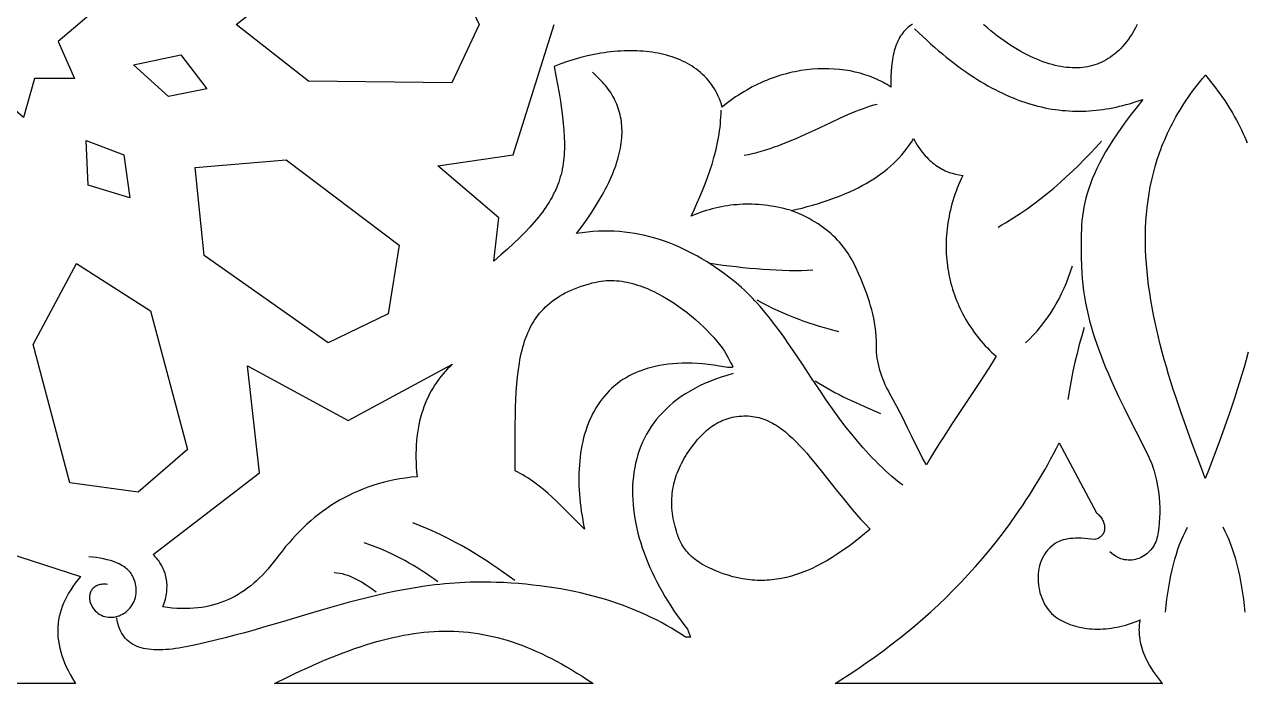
# Model space of a CAD drawing. Extents: x -332 to 348, y -263 to 352.
# Drawn here: x -41 to 10.4, y -203 to -175.3 of the extents above; entities that cross this region are included whole.
import ezdxf

# ---------------------------------------------------------------- set-up
doc = ezdxf.new("R2010")
doc.units = 0
doc.layers.add('LAYER_1', color=18, linetype='CONTINUOUS')
doc.layers.add('LAYER_2', color=174, linetype='CONTINUOUS')

msp = doc.modelspace()

# ---------------------------------------------------------------- linework, layer by layer
at = {"layer": 'LAYER_1'}
for points in [[(-41.107, -172.963), (-39.482, -172.545), (-39.779, -174.222), (-38.27, -174.964), (-39.559, -176.053), (-38.872, -177.607), (-40.549, -177.601), (-41.006, -179.24), (-42.286, -178.139), (-43.673, -179.097), (-43.957, -177.418), (-45.626, -177.245), (-44.781, -175.773), (-45.95, -174.552), (-44.372, -173.975), (-44.494, -172.276), (-42.921, -172.865), (-41.94, -171.484)], [(-21.868, -175.334), (-23.015, -177.785), (-29.04, -177.711), (-32.085, -175.334), (-29.04, -172.957), (-23.015, -172.884)], [(-33.306, -178.033), (-34.916, -178.363), (-36.395, -177.029), (-34.399, -176.607)], [(-3.581, -180.221), (-3.529, -180.31), (-3.476, -180.396), (-3.422, -180.479), (-3.367, -180.559), (-3.311, -180.635), (-3.254, -180.709), (-3.196, -180.779), (-3.137, -180.846), (-3.077, -180.911), (-3.016, -180.972), (-2.955, -181.031), (-2.892, -181.087), (-2.829, -181.14), (-2.765, -181.191), (-2.7, -181.238), (-2.635, -181.284), (-2.568, -181.326), (-2.501, -181.366), (-2.433, -181.404), (-2.365, -181.439), (-2.295, -181.472), (-2.225, -181.502), (-2.154, -181.53), (-2.083, -181.556), (-2.01, -181.58), (-1.864, -181.62), (-1.715, -181.653), (-1.564, -181.678), (-1.626, -181.809), (-1.685, -181.94), (-1.74, -182.071), (-1.793, -182.203), (-1.843, -182.335), (-1.89, -182.467), (-1.934, -182.599), (-1.975, -182.731), (-2.014, -182.863), (-2.049, -182.995), (-2.082, -183.127), (-2.112, -183.259), (-2.139, -183.391), (-2.163, -183.523), (-2.185, -183.655), (-2.204, -183.786), (-2.22, -183.918), (-2.233, -184.049), (-2.244, -184.179), (-2.252, -184.31), (-2.257, -184.44), (-2.26, -184.57), (-2.26, -184.699), (-2.257, -184.828), (-2.252, -184.956), (-2.244, -185.084), (-2.233, -185.212), (-2.22, -185.338), (-2.204, -185.465), (-2.186, -185.59), (-2.165, -185.715), (-2.142, -185.839), (-2.116, -185.963), (-2.088, -186.086), (-2.058, -186.208), (-2.024, -186.329), (-1.989, -186.449), (-1.951, -186.569), (-1.91, -186.687), (-1.867, -186.805), (-1.822, -186.921), (-1.775, -187.037), (-1.725, -187.152), (-1.672, -187.265), (-1.618, -187.378), (-1.561, -187.489), (-1.501, -187.599), (-1.44, -187.708), (-1.376, -187.816), (-1.31, -187.922), (-1.242, -188.027), (-1.171, -188.131), (-1.099, -188.234), (-1.024, -188.335), (-0.947, -188.434), (-0.868, -188.533), (-0.786, -188.629), (-0.703, -188.725), (-0.617, -188.818), (-0.529, -188.91), (-0.44, -189.001), (-0.348, -189.09), (-0.254, -189.177), (-0.158, -189.263), (-0.325, -189.533), (-0.498, -189.806), (-0.859, -190.362), (-1.616, -191.501), (-2, -192.079), (-2.377, -192.66), (-2.562, -192.95), (-2.742, -193.239), (-2.918, -193.528), (-3.089, -193.816), (-3.172, -193.674), (-3.25, -193.533), (-3.398, -193.249), (-3.544, -192.952), (-3.7, -192.628), (-3.877, -192.265), (-4.085, -191.849), (-4.335, -191.367), (-4.48, -191.098), (-4.639, -190.806), (-4.701, -190.692), (-4.759, -190.575), (-4.815, -190.456), (-4.867, -190.336), (-4.916, -190.214), (-4.961, -190.092), (-5.003, -189.968), (-5.041, -189.844), (-5.075, -189.72), (-5.104, -189.595), (-5.13, -189.47), (-5.151, -189.346), (-5.167, -189.222), (-5.179, -189.099), (-5.186, -188.977), (-5.188, -188.856), (-5.19, -188.637), (-5.2, -188.427), (-5.216, -188.225), (-5.238, -188.03), (-5.267, -187.841), (-5.301, -187.659), (-5.339, -187.482), (-5.383, -187.309), (-5.431, -187.14), (-5.482, -186.973), (-5.537, -186.81), (-5.595, -186.647), (-5.717, -186.324), (-5.846, -185.999), (-5.937, -185.782), (-6.034, -185.568), (-6.139, -185.359), (-6.195, -185.256), (-6.253, -185.154), (-6.314, -185.053), (-6.377, -184.953), (-6.443, -184.855), (-6.512, -184.758), (-6.585, -184.663), (-6.661, -184.568), (-6.74, -184.475), (-6.823, -184.384), (-6.909, -184.294), (-7, -184.206), (-7.094, -184.119), (-7.193, -184.033), (-7.296, -183.95), (-7.404, -183.868), (-7.516, -183.787), (-7.633, -183.709), (-7.755, -183.632), (-7.882, -183.557), (-8.015, -183.483), (-8.153, -183.412), (-8.296, -183.342), (-8.445, -183.275), (-8.601, -183.209), (-8.762, -183.146), (-8.535, -183.094), (-8.313, -183.039), (-8.094, -182.982), (-7.879, -182.922), (-7.668, -182.861), (-7.461, -182.796), (-7.258, -182.729), (-7.059, -182.66), (-6.864, -182.587), (-6.673, -182.513), (-6.486, -182.435), (-6.304, -182.355), (-6.126, -182.272), (-5.952, -182.186), (-5.783, -182.098), (-5.618, -182.006), (-5.458, -181.912), (-5.302, -181.815), (-5.151, -181.714), (-5.005, -181.611), (-4.863, -181.505), (-4.726, -181.396), (-4.594, -181.283), (-4.467, -181.168), (-4.345, -181.049), (-4.228, -180.928), (-4.116, -180.803), (-4.009, -180.674), (-3.907, -180.543), (-3.81, -180.408), (-3.719, -180.27), (-3.632, -180.128)], [(-36.795, -180.805), (-36.543, -182.614), (-38.291, -182.076), (-38.38, -180.21)], [(-25.234, -184.599), (-25.689, -187.478), (-28.221, -188.694), (-33.42, -185.033), (-33.807, -181.343), (-29.98, -181.017)], [(-35.671, -187.349), (-34.12, -193.174), (-36.196, -194.964), (-39.069, -194.578), (-40.603, -188.762), (-38.785, -185.367)], [(-16.208, -186.083), (-16.099, -186.09), (-15.989, -186.101), (-15.88, -186.115), (-15.77, -186.133), (-15.66, -186.155), (-15.549, -186.18), (-15.439, -186.208), (-15.329, -186.239), (-15.219, -186.273), (-15.109, -186.31), (-14.999, -186.35), (-14.89, -186.393), (-14.781, -186.438), (-14.673, -186.485), (-14.565, -186.535), (-14.35, -186.642), (-14.139, -186.757), (-13.931, -186.879), (-13.727, -187.008), (-13.527, -187.143), (-13.332, -187.283), (-13.143, -187.427), (-12.96, -187.574), (-12.783, -187.724), (-12.613, -187.875), (-12.451, -188.027), (-12.297, -188.179), (-12.152, -188.33), (-12.016, -188.479), (-11.89, -188.626), (-11.774, -188.77), (-11.669, -188.909), (-11.575, -189.044), (-11.493, -189.172), (-11.423, -189.294), (-11.367, -189.408), (-11.338, -189.467), (-11.31, -189.519), (-11.26, -189.607), (-11.241, -189.642), (-11.228, -189.672), (-11.223, -189.696), (-11.224, -189.705), (-11.228, -189.714), (-11.234, -189.721), (-11.243, -189.727), (-11.27, -189.735), (-11.311, -189.738), (-11.367, -189.736), (-11.441, -189.728), (-11.532, -189.716), (-11.776, -189.678), (-12.017, -189.641), (-12.252, -189.61), (-12.482, -189.586), (-12.706, -189.569), (-12.925, -189.558), (-13.138, -189.553), (-13.346, -189.554), (-13.548, -189.561), (-13.745, -189.575), (-13.936, -189.594), (-14.122, -189.619), (-14.304, -189.649), (-14.479, -189.685), (-14.65, -189.727), (-14.815, -189.773), (-14.976, -189.825), (-15.131, -189.883), (-15.281, -189.945), (-15.427, -190.012), (-15.567, -190.084), (-15.703, -190.161), (-15.833, -190.242), (-15.959, -190.328), (-16.08, -190.418), (-16.196, -190.513), (-16.308, -190.612), (-16.415, -190.715), (-16.517, -190.822), (-16.615, -190.933), (-16.708, -191.048), (-16.796, -191.167), (-16.88, -191.289), (-16.96, -191.415), (-17.035, -191.544), (-17.106, -191.676), (-17.173, -191.812), (-17.236, -191.951), (-17.294, -192.093), (-17.348, -192.238), (-17.397, -192.386), (-17.443, -192.536), (-17.485, -192.689), (-17.522, -192.845), (-17.556, -193.003), (-17.586, -193.163), (-17.611, -193.326), (-17.633, -193.491), (-17.651, -193.658), (-17.665, -193.826), (-17.676, -193.997), (-17.682, -194.169), (-17.685, -194.343), (-17.685, -194.519), (-17.681, -194.696), (-17.673, -194.874), (-17.661, -195.053), (-17.647, -195.234), (-17.628, -195.416), (-17.607, -195.598), (-17.582, -195.782), (-17.553, -195.966), (-17.522, -196.15), (-17.487, -196.336), (-17.449, -196.521), (-17.794, -196.175), (-18.132, -195.831), (-18.469, -195.495), (-18.639, -195.331), (-18.811, -195.17), (-18.987, -195.014), (-19.166, -194.861), (-19.349, -194.714), (-19.538, -194.572), (-19.734, -194.437), (-19.834, -194.371), (-19.936, -194.308), (-20.04, -194.246), (-20.146, -194.186), (-20.255, -194.128), (-20.366, -194.071), (-20.361, -192.493), (-20.358, -192.124), (-20.352, -191.765), (-20.343, -191.418), (-20.331, -191.08), (-20.313, -190.753), (-20.291, -190.437), (-20.262, -190.131), (-20.226, -189.835), (-20.183, -189.55), (-20.159, -189.411), (-20.132, -189.275), (-20.103, -189.142), (-20.071, -189.011), (-20.038, -188.883), (-20.001, -188.758), (-19.962, -188.635), (-19.921, -188.515), (-19.876, -188.397), (-19.829, -188.282), (-19.779, -188.17), (-19.725, -188.061), (-19.669, -187.954), (-19.609, -187.849), (-19.546, -187.748), (-19.479, -187.649), (-19.409, -187.552), (-19.335, -187.459), (-19.258, -187.368), (-19.176, -187.279), (-19.091, -187.194), (-19.002, -187.111), (-18.909, -187.03), (-18.811, -186.953), (-18.709, -186.878), (-18.603, -186.805), (-18.493, -186.735), (-18.378, -186.668), (-18.258, -186.604), (-18.133, -186.542), (-18.004, -186.483), (-17.87, -186.427), (-17.73, -186.373), (-17.586, -186.322), (-17.437, -186.274), (-17.282, -186.229), (-17.122, -186.186), (-16.956, -186.145), (-16.851, -186.124), (-16.746, -186.106), (-16.639, -186.093), (-16.532, -186.084), (-16.425, -186.08), (-16.317, -186.079)], [(-23.096, -189.689), (-23.197, -189.791), (-23.295, -189.896), (-23.39, -190.004), (-23.481, -190.115), (-23.568, -190.229), (-23.653, -190.345), (-23.733, -190.465), (-23.81, -190.588), (-23.884, -190.713), (-23.953, -190.842), (-24.019, -190.974), (-24.081, -191.108), (-24.139, -191.247), (-24.194, -191.388), (-24.244, -191.532), (-24.291, -191.68), (-24.333, -191.831), (-24.372, -191.986), (-24.406, -192.144), (-24.436, -192.305), (-24.462, -192.47), (-24.484, -192.639), (-24.502, -192.811), (-24.515, -192.986), (-24.523, -193.165), (-24.528, -193.348), (-24.528, -193.535), (-24.523, -193.725), (-24.513, -193.919), (-24.5, -194.117), (-24.481, -194.319), (-24.729, -194.344), (-24.972, -194.375), (-25.21, -194.412), (-25.444, -194.456), (-25.674, -194.505), (-25.898, -194.56), (-26.119, -194.621), (-26.335, -194.688), (-26.547, -194.761), (-26.755, -194.839), (-26.958, -194.922), (-27.158, -195.011), (-27.353, -195.105), (-27.545, -195.204), (-27.733, -195.309), (-27.917, -195.418), (-28.097, -195.533), (-28.274, -195.652), (-28.448, -195.776), (-28.617, -195.904), (-28.784, -196.037), (-28.947, -196.174), (-29.106, -196.316), (-29.263, -196.462), (-29.416, -196.612), (-29.567, -196.767), (-29.714, -196.925), (-29.858, -197.087), (-30, -197.253), (-30.139, -197.423), (-30.275, -197.596), (-30.408, -197.773), (-30.518, -197.917), (-30.63, -198.057), (-30.743, -198.192), (-30.859, -198.322), (-30.977, -198.447), (-31.096, -198.567), (-31.218, -198.683), (-31.343, -198.793), (-31.469, -198.898), (-31.598, -198.997), (-31.729, -199.092), (-31.863, -199.181), (-32, -199.265), (-32.139, -199.344), (-32.28, -199.417), (-32.425, -199.485), (-32.572, -199.547), (-32.722, -199.604), (-32.875, -199.655), (-33.031, -199.7), (-33.189, -199.74), (-33.351, -199.774), (-33.516, -199.802), (-33.685, -199.824), (-33.856, -199.84), (-34.031, -199.85), (-34.209, -199.855), (-34.391, -199.853), (-34.576, -199.845), (-34.765, -199.831), (-34.957, -199.81), (-35.153, -199.784), (-35.098, -199.622), (-35.053, -199.462), (-35.035, -199.384), (-35.019, -199.307), (-35.006, -199.23), (-34.996, -199.154), (-34.989, -199.079), (-34.984, -199.005), (-34.982, -198.932), (-34.983, -198.859), (-34.986, -198.787), (-34.992, -198.717), (-35.001, -198.647), (-35.013, -198.577), (-35.027, -198.509), (-35.044, -198.441), (-35.064, -198.375), (-35.086, -198.309), (-35.111, -198.244), (-35.139, -198.179), (-35.17, -198.116), (-35.203, -198.053), (-35.239, -197.991), (-35.278, -197.93), (-35.319, -197.87), (-35.363, -197.811), (-35.41, -197.752), (-35.46, -197.695), (-35.512, -197.638), (-35.567, -197.582), (-31.1, -194.156), (-31.596, -189.67), (-27.377, -191.954), (-22.992, -189.589)], [(-10.568, -191.768), (-10.478, -191.775), (-10.39, -191.784), (-10.302, -191.798), (-10.216, -191.815), (-10.131, -191.835), (-10.046, -191.859), (-9.962, -191.886), (-9.88, -191.916), (-9.798, -191.949), (-9.716, -191.985), (-9.636, -192.025), (-9.556, -192.067), (-9.477, -192.112), (-9.398, -192.16), (-9.32, -192.211), (-9.243, -192.264), (-9.166, -192.32), (-9.013, -192.439), (-8.862, -192.568), (-8.712, -192.706), (-8.562, -192.852), (-8.413, -193.006), (-8.265, -193.168), (-8.116, -193.336), (-7.966, -193.511), (-7.816, -193.692), (-7.512, -194.068), (-6.881, -194.866), (-6.549, -195.278), (-6.377, -195.487), (-6.201, -195.695), (-6.021, -195.903), (-5.837, -196.111), (-5.647, -196.317), (-5.453, -196.521), (-5.689, -196.721), (-5.922, -196.912), (-6.153, -197.092), (-6.381, -197.262), (-6.607, -197.422), (-6.83, -197.573), (-7.052, -197.713), (-7.271, -197.844), (-7.489, -197.965), (-7.704, -198.077), (-7.919, -198.179), (-8.131, -198.271), (-8.342, -198.353), (-8.552, -198.426), (-8.761, -198.49), (-8.969, -198.543), (-9.175, -198.588), (-9.279, -198.606), (-9.381, -198.623), (-9.484, -198.636), (-9.587, -198.648), (-9.689, -198.657), (-9.791, -198.664), (-9.893, -198.668), (-9.995, -198.67), (-10.097, -198.67), (-10.199, -198.668), (-10.301, -198.663), (-10.403, -198.656), (-10.504, -198.646), (-10.606, -198.634), (-10.708, -198.62), (-10.81, -198.604), (-11.013, -198.564), (-11.217, -198.515), (-11.421, -198.456), (-11.626, -198.389), (-11.831, -198.312), (-12.037, -198.227), (-12.244, -198.132), (-12.34, -198.085), (-12.431, -198.036), (-12.517, -197.986), (-12.599, -197.935), (-12.677, -197.884), (-12.751, -197.831), (-12.82, -197.778), (-12.886, -197.724), (-12.948, -197.669), (-13.006, -197.614), (-13.061, -197.558), (-13.112, -197.502), (-13.16, -197.445), (-13.205, -197.389), (-13.287, -197.275), (-13.358, -197.16), (-13.419, -197.046), (-13.472, -196.934), (-13.517, -196.822), (-13.556, -196.713), (-13.59, -196.607), (-13.647, -196.404), (-13.675, -196.293), (-13.699, -196.183), (-13.721, -196.074), (-13.739, -195.966), (-13.754, -195.858), (-13.765, -195.751), (-13.774, -195.645), (-13.779, -195.539), (-13.782, -195.435), (-13.781, -195.331), (-13.777, -195.227), (-13.77, -195.125), (-13.761, -195.023), (-13.748, -194.921), (-13.732, -194.821), (-13.714, -194.721), (-13.692, -194.622), (-13.668, -194.523), (-13.641, -194.425), (-13.611, -194.328), (-13.578, -194.231), (-13.542, -194.135), (-13.504, -194.04), (-13.463, -193.945), (-13.419, -193.851), (-13.373, -193.757), (-13.324, -193.664), (-13.273, -193.571), (-13.219, -193.479), (-13.162, -193.388), (-13.041, -193.207), (-12.93, -193.052), (-12.815, -192.904), (-12.698, -192.761), (-12.576, -192.626), (-12.45, -192.499), (-12.385, -192.438), (-12.319, -192.38), (-12.252, -192.323), (-12.184, -192.269), (-12.114, -192.217), (-12.042, -192.168), (-11.969, -192.121), (-11.895, -192.077), (-11.819, -192.035), (-11.741, -191.996), (-11.662, -191.96), (-11.58, -191.927), (-11.497, -191.896), (-11.412, -191.869), (-11.325, -191.845), (-11.237, -191.823), (-11.146, -191.805), (-11.053, -191.79), (-10.957, -191.779), (-10.86, -191.771), (-10.76, -191.767), (-10.658, -191.766)], [(4.062, -195.831), (4.102, -195.867), (4.139, -195.904), (4.174, -195.942), (4.207, -195.981), (4.238, -196.021), (4.266, -196.062), (4.291, -196.103), (4.314, -196.144), (4.334, -196.186), (4.351, -196.228), (4.366, -196.271), (4.378, -196.313), (4.388, -196.355), (4.394, -196.397), (4.398, -196.438), (4.398, -196.479), (4.396, -196.519), (4.391, -196.558), (4.383, -196.597), (4.371, -196.634), (4.357, -196.67), (4.339, -196.705), (4.319, -196.739), (4.295, -196.771), (4.267, -196.802), (4.237, -196.83), (4.203, -196.857), (4.165, -196.882), (4.124, -196.905), (4.08, -196.925), (4.032, -196.943), (3.981, -196.959), (3.831, -196.938), (3.688, -196.921), (3.551, -196.909), (3.42, -196.902), (3.295, -196.899), (3.176, -196.9), (3.062, -196.906), (2.954, -196.916), (2.851, -196.931), (2.753, -196.95), (2.66, -196.974), (2.573, -197.002), (2.49, -197.034), (2.411, -197.071), (2.337, -197.112), (2.268, -197.158), (2.178, -197.227), (2.094, -197.303), (2.018, -197.383), (1.948, -197.469), (1.885, -197.559), (1.828, -197.653), (1.778, -197.751), (1.734, -197.852), (1.696, -197.957), (1.665, -198.064), (1.64, -198.173), (1.621, -198.283), (1.608, -198.396), (1.602, -198.509), (1.601, -198.623), (1.606, -198.737), (1.616, -198.85), (1.633, -198.964), (1.655, -199.076), (1.682, -199.186), (1.716, -199.295), (1.754, -199.402), (1.798, -199.506), (1.847, -199.607), (1.902, -199.705), (1.962, -199.799), (2.026, -199.889), (2.096, -199.974), (2.171, -200.054), (2.251, -200.129), (2.335, -200.198), (2.424, -200.26), (2.504, -200.31), (2.586, -200.357), (2.671, -200.401), (2.759, -200.442), (2.85, -200.481), (2.942, -200.517), (3.038, -200.55), (3.135, -200.58), (3.235, -200.607), (3.337, -200.631), (3.441, -200.652), (3.546, -200.67), (3.653, -200.685), (3.762, -200.697), (3.873, -200.705), (3.985, -200.711), (4.098, -200.713), (4.213, -200.712), (4.328, -200.707), (4.445, -200.699), (4.562, -200.688), (4.681, -200.673), (4.8, -200.654), (4.919, -200.632), (5.039, -200.607), (5.16, -200.577), (5.281, -200.545), (5.401, -200.508), (5.523, -200.467), (5.643, -200.423), (5.764, -200.375), (5.885, -200.323), (5.866, -200.429), (5.852, -200.535), (5.843, -200.64), (5.84, -200.744), (5.841, -200.848), (5.847, -200.952), (5.857, -201.055), (5.872, -201.157), (5.891, -201.258), (5.914, -201.359), (5.941, -201.459), (5.971, -201.558), (6.005, -201.656), (6.042, -201.753), (6.082, -201.849), (6.126, -201.944), (6.172, -202.038), (6.221, -202.132), (6.272, -202.223), (6.326, -202.314), (6.44, -202.492), (6.561, -202.665), (6.688, -202.832), (6.82, -202.994), (6.825, -203), (-6.926, -203), (-6.685, -202.848), (-6.327, -202.616), (-5.972, -202.379), (-5.619, -202.137), (-5.269, -201.889), (-4.923, -201.636), (-4.579, -201.377), (-4.238, -201.112), (-3.9, -200.841), (-3.566, -200.563), (-3.235, -200.279), (-2.908, -199.989), (-2.585, -199.691), (-2.265, -199.386), (-1.949, -199.073), (-1.637, -198.753), (-1.329, -198.425), (-1.026, -198.089), (-0.726, -197.745), (-0.431, -197.392), (-0.141, -197.031), (0.145, -196.661), (0.426, -196.281), (0.702, -195.893), (0.838, -195.695), (0.973, -195.495), (1.107, -195.292), (1.239, -195.087), (1.37, -194.879), (1.5, -194.669), (1.628, -194.456), (1.756, -194.241), (1.881, -194.023), (2.006, -193.803), (2.129, -193.58), (2.251, -193.354), (2.371, -193.126), (2.49, -192.895)], [(-22.938, -200.805), (-22.732, -200.815), (-22.527, -200.829), (-22.323, -200.849), (-22.119, -200.874), (-21.916, -200.903), (-21.712, -200.938), (-21.509, -200.977), (-21.306, -201.021), (-21.103, -201.071), (-20.9, -201.126), (-20.696, -201.185), (-20.493, -201.25), (-20.288, -201.32), (-20.084, -201.395), (-19.878, -201.475), (-19.672, -201.56), (-19.465, -201.65), (-19.257, -201.745), (-19.048, -201.846), (-18.838, -201.952), (-18.627, -202.063), (-18.414, -202.179), (-18.2, -202.301), (-17.984, -202.427), (-17.767, -202.559), (-17.548, -202.696), (-17.327, -202.839), (-17.104, -202.987), (-17.084, -203), (-30.467, -203), (-29.921, -202.73), (-29.648, -202.599), (-29.379, -202.472), (-29.113, -202.35), (-28.851, -202.232), (-28.593, -202.119), (-28.337, -202.011), (-28.085, -201.907), (-27.836, -201.807), (-27.59, -201.712), (-27.347, -201.622), (-27.107, -201.536), (-26.869, -201.455), (-26.634, -201.379), (-26.402, -201.307), (-26.172, -201.24), (-25.944, -201.178), (-25.718, -201.12), (-25.495, -201.067), (-25.273, -201.019), (-25.053, -200.975), (-24.835, -200.937), (-24.619, -200.903), (-24.405, -200.874), (-24.191, -200.849), (-23.98, -200.83), (-23.769, -200.815), (-23.56, -200.805), (-23.352, -200.8), (-23.144, -200.8)]]:
    msp.add_lwpolyline(points, close=True, dxfattribs=at)
for points in [[(-3.678, -175.334), (-3.669, -175.339), (-3.687, -175.339), (-3.751, -175.379), (-3.812, -175.422), (-3.871, -175.469), (-3.928, -175.519), (-3.981, -175.572), (-4.032, -175.628), (-4.081, -175.688), (-4.127, -175.75), (-4.171, -175.816), (-4.212, -175.884), (-4.251, -175.956), (-4.287, -176.03), (-4.322, -176.106), (-4.354, -176.186), (-4.383, -176.267), (-4.411, -176.351), (-4.436, -176.438), (-4.459, -176.526), (-4.48, -176.617), (-4.499, -176.71), (-4.531, -176.902), (-4.555, -177.102), (-4.572, -177.308), (-4.581, -177.52), (-4.583, -177.738), (-4.578, -177.961), (-4.66, -177.908), (-4.743, -177.857), (-4.829, -177.807), (-4.916, -177.759), (-5.005, -177.713), (-5.095, -177.669), (-5.187, -177.627), (-5.281, -177.586), (-5.376, -177.548), (-5.473, -177.511), (-5.67, -177.443), (-5.873, -177.383), (-6.081, -177.331), (-6.294, -177.287), (-6.511, -177.251), (-6.732, -177.224), (-6.957, -177.205), (-7.185, -177.194), (-7.416, -177.192), (-7.649, -177.199), (-7.885, -177.215), (-8.122, -177.24), (-8.361, -177.274), (-8.481, -177.295), (-8.602, -177.318), (-8.722, -177.343), (-8.842, -177.371), (-8.963, -177.401), (-9.084, -177.434), (-9.204, -177.469), (-9.325, -177.506), (-9.446, -177.546), (-9.566, -177.589), (-9.686, -177.634), (-9.806, -177.682), (-9.926, -177.732), (-10.046, -177.784), (-10.165, -177.84), (-10.284, -177.898), (-10.402, -177.958), (-10.52, -178.021), (-10.637, -178.087), (-10.754, -178.156), (-10.87, -178.227), (-10.986, -178.301), (-11.101, -178.377), (-11.215, -178.457), (-11.328, -178.539), (-11.441, -178.624), (-11.552, -178.711), (-11.663, -178.802), (-11.699, -178.683), (-11.739, -178.567), (-11.782, -178.455), (-11.829, -178.346), (-11.88, -178.24), (-11.935, -178.138), (-11.992, -178.038), (-12.054, -177.942), (-12.118, -177.849), (-12.186, -177.759), (-12.257, -177.672), (-12.331, -177.589), (-12.408, -177.508), (-12.488, -177.431), (-12.571, -177.356), (-12.657, -177.285), (-12.745, -177.217), (-12.837, -177.152), (-12.93, -177.089), (-13.027, -177.03), (-13.126, -176.973), (-13.227, -176.92), (-13.331, -176.87), (-13.437, -176.822), (-13.545, -176.777), (-13.655, -176.735), (-13.767, -176.696), (-13.881, -176.66), (-13.998, -176.627), (-14.116, -176.596), (-14.235, -176.568), (-14.357, -176.543), (-14.48, -176.521), (-14.605, -176.502), (-14.731, -176.485), (-14.859, -176.471), (-14.988, -176.459), (-15.118, -176.45), (-15.249, -176.444), (-15.382, -176.441), (-15.516, -176.44), (-15.651, -176.441), (-15.786, -176.445), (-15.923, -176.452), (-16.06, -176.461), (-16.198, -176.473), (-16.337, -176.487), (-16.476, -176.504), (-16.616, -176.523), (-16.756, -176.545), (-16.897, -176.569), (-17.038, -176.596), (-17.179, -176.624), (-17.32, -176.656), (-17.603, -176.725), (-17.886, -176.804), (-18.168, -176.892), (-18.449, -176.989), (-18.727, -177.095), (-18.651, -177.485), (-18.581, -177.857), (-18.518, -178.213), (-18.462, -178.554), (-18.412, -178.879), (-18.371, -179.191), (-18.338, -179.49), (-18.313, -179.776), (-18.296, -180.052), (-18.29, -180.316), (-18.29, -180.445), (-18.292, -180.572), (-18.297, -180.696), (-18.305, -180.818), (-18.315, -180.939), (-18.328, -181.057), (-18.344, -181.174), (-18.362, -181.289), (-18.383, -181.403), (-18.407, -181.515), (-18.434, -181.626), (-18.464, -181.735), (-18.496, -181.844), (-18.532, -181.952), (-18.571, -182.059), (-18.613, -182.165), (-18.658, -182.27), (-18.707, -182.375), (-18.758, -182.479), (-18.813, -182.583), (-18.872, -182.687), (-18.933, -182.791), (-18.999, -182.895), (-19.067, -182.998), (-19.14, -183.103), (-19.216, -183.207), (-19.295, -183.312), (-19.378, -183.417), (-19.465, -183.523), (-19.556, -183.63), (-19.75, -183.846), (-19.959, -184.067), (-20.184, -184.293), (-20.426, -184.525), (-20.685, -184.764), (-20.961, -185.011), (-21.254, -185.266), (-21.041, -183.447), (-23.607, -181.27), (-20.442, -180.81), (-18.721, -175.334)], [(5.766, -175.334), (5.763, -175.341), (5.693, -175.475), (5.621, -175.604), (5.547, -175.727), (5.471, -175.843), (5.394, -175.954), (5.316, -176.059), (5.236, -176.159), (5.154, -176.253), (5.072, -176.341), (4.988, -176.425), (4.903, -176.503), (4.817, -176.576), (4.73, -176.644), (4.641, -176.708), (4.551, -176.767), (4.461, -176.822), (4.368, -176.872), (4.275, -176.918), (4.18, -176.96), (4.084, -176.997), (3.986, -177.031), (3.887, -177.06), (3.786, -177.086), (3.684, -177.108), (3.58, -177.126), (3.474, -177.139), (3.366, -177.149), (3.257, -177.155), (3.145, -177.157), (3.032, -177.154), (2.917, -177.148), (2.8, -177.137), (2.682, -177.123), (2.562, -177.104), (2.44, -177.081), (2.316, -177.053), (2.191, -177.021), (2.065, -176.985), (1.937, -176.945), (1.808, -176.9), (1.677, -176.851), (1.545, -176.798), (1.412, -176.74), (1.279, -176.678), (1.144, -176.612), (1.008, -176.541), (0.871, -176.466), (0.734, -176.387), (0.596, -176.303), (0.458, -176.215), (0.319, -176.123), (0.179, -176.026), (0.04, -175.926), (-0.101, -175.821), (-0.241, -175.712), (-0.381, -175.599), (-0.522, -175.481), (-0.662, -175.36), (-0.69, -175.334)], [(10.43, -189.092), (10.344, -189.406), (10.255, -189.72), (10.162, -190.034), (10.066, -190.348), (9.967, -190.663), (9.865, -190.977), (9.652, -191.608), (9.43, -192.239), (9.201, -192.868), (8.966, -193.497), (8.727, -194.125), (8.625, -194.388), (8.519, -194.114), (8.28, -193.487), (8.045, -192.858), (7.816, -192.229), (7.594, -191.599), (7.381, -190.968), (7.28, -190.655), (7.18, -190.34), (7.084, -190.026), (6.991, -189.712), (6.902, -189.399), (6.816, -189.086), (6.735, -188.773), (6.657, -188.461), (6.584, -188.15), (6.515, -187.839), (6.451, -187.529), (6.392, -187.22), (6.338, -186.912), (6.289, -186.605), (6.246, -186.298), (6.209, -185.993), (6.177, -185.689), (6.151, -185.386), (6.132, -185.085), (6.119, -184.784), (6.112, -184.485), (6.112, -184.187), (6.119, -183.891), (6.133, -183.596), (6.155, -183.303), (6.183, -183.011), (6.22, -182.721), (6.264, -182.432), (6.316, -182.144), (6.376, -181.858), (6.444, -181.574), (6.521, -181.291), (6.607, -181.009), (6.703, -180.727), (6.752, -180.59), (6.806, -180.45), (6.861, -180.312), (6.919, -180.173), (6.979, -180.035), (7.041, -179.897), (7.106, -179.76), (7.174, -179.623), (7.244, -179.486), (7.317, -179.349), (7.392, -179.213), (7.469, -179.077), (7.55, -178.942), (7.633, -178.807), (7.719, -178.672), (7.807, -178.537), (7.899, -178.403), (7.993, -178.269), (8.09, -178.135), (8.19, -178.002), (8.292, -177.869), (8.398, -177.737), (8.507, -177.604), (8.618, -177.473), (8.625, -177.465), (8.628, -177.468), (8.739, -177.6), (8.848, -177.733), (8.954, -177.865), (9.057, -177.998), (9.156, -178.131), (9.253, -178.265), (9.348, -178.399), (9.439, -178.533), (9.527, -178.668), (9.613, -178.803), (9.696, -178.938), (9.777, -179.074), (9.854, -179.209), (9.93, -179.346), (10.002, -179.482), (10.072, -179.619), (10.14, -179.756), (10.205, -179.894), (10.267, -180.032), (10.328, -180.17), (10.385, -180.309)], [(-41.688, -197.513), (-38.612, -198.509), (-38.727, -198.648), (-38.835, -198.786), (-38.935, -198.925), (-39.028, -199.063), (-39.114, -199.202), (-39.193, -199.341), (-39.264, -199.481), (-39.328, -199.62), (-39.384, -199.76), (-39.434, -199.901), (-39.476, -200.043), (-39.51, -200.185), (-39.537, -200.328), (-39.557, -200.471), (-39.569, -200.616), (-39.574, -200.762), (-39.572, -200.909), (-39.562, -201.057), (-39.544, -201.206), (-39.519, -201.356), (-39.487, -201.509), (-39.447, -201.662), (-39.4, -201.817), (-39.345, -201.974), (-39.282, -202.133), (-39.212, -202.293), (-39.135, -202.455), (-39.05, -202.62), (-38.957, -202.786), (-38.857, -202.955), (-38.828, -203), (-45.368, -203)]]:
    msp.add_lwpolyline(points, dxfattribs=at)
at = {"layer": 'LAYER_2'}
for points in [[(-3.582, -175.517), (-3.413, -175.682), (-3.244, -175.841), (-3.077, -175.997), (-2.91, -176.147), (-2.744, -176.294), (-2.579, -176.436), (-2.415, -176.574), (-2.252, -176.707), (-2.09, -176.837), (-1.929, -176.962), (-1.768, -177.083), (-1.608, -177.199), (-1.449, -177.312), (-1.291, -177.421), (-1.133, -177.525), (-0.976, -177.626), (-0.82, -177.723), (-0.665, -177.815), (-0.51, -177.904), (-0.356, -177.989), (-0.203, -178.071), (-0.05, -178.148), (0.102, -178.222), (0.254, -178.292), (0.405, -178.359), (0.555, -178.421), (0.705, -178.481), (0.854, -178.536), (1.003, -178.588), (1.152, -178.637), (1.299, -178.682), (1.447, -178.724), (1.593, -178.763), (1.74, -178.798), (1.886, -178.83), (2.031, -178.858), (2.177, -178.884), (2.321, -178.906), (2.466, -178.925), (2.61, -178.941), (2.754, -178.953), (2.897, -178.963), (3.041, -178.97), (3.183, -178.974), (3.326, -178.975), (3.468, -178.973), (3.611, -178.968), (3.753, -178.96), (3.894, -178.949), (4.036, -178.936), (4.177, -178.92), (4.318, -178.901), (4.46, -178.88), (4.601, -178.856), (4.741, -178.83), (4.882, -178.801), (5.023, -178.769), (5.164, -178.735), (5.304, -178.699), (5.445, -178.66), (5.726, -178.575), (6.008, -178.481), (5.758, -178.791), (5.526, -179.091), (5.308, -179.38), (5.106, -179.659), (4.918, -179.929), (4.745, -180.19), (4.585, -180.443), (4.438, -180.688), (4.303, -180.925), (4.18, -181.156), (4.069, -181.38), (3.969, -181.599), (3.879, -181.812), (3.798, -182.02), (3.727, -182.224), (3.665, -182.424), (3.611, -182.62), (3.565, -182.814), (3.526, -183.005), (3.493, -183.194), (3.467, -183.382), (3.446, -183.569), (3.43, -183.756), (3.419, -183.943), (3.412, -184.13), (3.408, -184.318), (3.409, -184.701), (3.417, -185.093), (3.428, -185.5), (3.439, -185.757), (3.457, -186.013), (3.482, -186.268), (3.514, -186.521), (3.552, -186.773), (3.597, -187.024), (3.648, -187.274), (3.705, -187.523), (3.767, -187.771), (3.834, -188.018), (3.907, -188.264), (3.985, -188.51), (4.067, -188.755), (4.154, -188.999), (4.245, -189.243), (4.339, -189.487), (4.438, -189.73), (4.54, -189.973), (4.645, -190.216), (4.754, -190.459), (4.979, -190.945), (5.213, -191.432), (5.455, -191.92), (5.702, -192.41), (6.206, -193.399), (6.255, -193.5), (6.302, -193.604), (6.346, -193.709), (6.387, -193.816), (6.425, -193.924), (6.461, -194.034), (6.494, -194.145), (6.525, -194.257), (6.553, -194.37), (6.579, -194.483), (6.623, -194.712), (6.658, -194.941), (6.683, -195.17), (6.701, -195.396), (6.71, -195.62), (6.712, -195.839), (6.706, -196.051), (6.693, -196.257), (6.673, -196.453), (6.647, -196.64), (6.616, -196.815), (6.596, -196.896), (6.572, -196.975), (6.543, -197.051), (6.51, -197.124), (6.473, -197.195), (6.431, -197.263), (6.386, -197.328), (6.337, -197.39), (6.284, -197.448), (6.229, -197.503), (6.17, -197.554), (6.109, -197.601), (6.045, -197.644), (5.979, -197.683), (5.91, -197.717), (5.84, -197.747), (5.768, -197.772), (5.694, -197.792), (5.619, -197.807), (5.543, -197.817), (5.466, -197.822), (5.389, -197.821), (5.311, -197.814), (5.232, -197.802), (5.154, -197.783), (5.076, -197.759), (4.998, -197.728), (4.921, -197.69), (4.844, -197.646), (4.768, -197.594), (4.694, -197.536), (4.621, -197.471)], [(-4.085, -194.677), (-4.238, -194.555), (-4.388, -194.432), (-4.535, -194.307), (-4.68, -194.179), (-4.822, -194.051), (-4.961, -193.92), (-5.098, -193.788), (-5.232, -193.654), (-5.363, -193.519), (-5.493, -193.382), (-5.62, -193.245), (-5.745, -193.105), (-5.989, -192.824), (-6.225, -192.538), (-6.453, -192.25), (-6.676, -191.958), (-6.892, -191.664), (-7.104, -191.369), (-7.311, -191.072), (-7.513, -190.776), (-7.91, -190.184), (-8.298, -189.598), (-8.683, -189.024), (-8.875, -188.742), (-9.069, -188.465), (-9.265, -188.193), (-9.463, -187.927), (-9.663, -187.667), (-9.868, -187.415), (-10.076, -187.17), (-10.183, -187.05), (-10.29, -186.933), (-10.399, -186.818), (-10.509, -186.705), (-10.621, -186.595), (-10.734, -186.487), (-10.849, -186.381), (-10.966, -186.279), (-11.084, -186.178), (-11.205, -186.081), (-11.389, -185.938), (-11.574, -185.8), (-11.76, -185.666), (-11.947, -185.537), (-12.135, -185.411), (-12.325, -185.291), (-12.516, -185.175), (-12.708, -185.065), (-12.901, -184.959), (-13.096, -184.858), (-13.293, -184.762), (-13.49, -184.672), (-13.689, -184.586), (-13.89, -184.507), (-14.092, -184.433), (-14.296, -184.364), (-14.501, -184.301), (-14.708, -184.244), (-14.916, -184.193), (-15.126, -184.148), (-15.337, -184.109), (-15.55, -184.077), (-15.765, -184.05), (-15.982, -184.03), (-16.2, -184.017), (-16.421, -184.01), (-16.643, -184.01), (-16.866, -184.017), (-17.092, -184.031), (-17.32, -184.052), (-17.549, -184.08), (-17.781, -184.115), (-17.55, -183.805), (-17.335, -183.503), (-17.136, -183.209), (-16.953, -182.922), (-16.785, -182.641), (-16.706, -182.504), (-16.632, -182.368), (-16.561, -182.234), (-16.494, -182.102), (-16.43, -181.971), (-16.37, -181.842), (-16.314, -181.715), (-16.261, -181.589), (-16.211, -181.466), (-16.166, -181.343), (-16.123, -181.222), (-16.084, -181.103), (-16.049, -180.986), (-16.016, -180.87), (-15.987, -180.755), (-15.962, -180.642), (-15.939, -180.531), (-15.92, -180.421), (-15.904, -180.313), (-15.892, -180.206), (-15.882, -180.1), (-15.876, -179.996), (-15.872, -179.894), (-15.872, -179.792), (-15.874, -179.693), (-15.88, -179.594), (-15.888, -179.497), (-15.9, -179.402), (-15.914, -179.307), (-15.931, -179.214), (-15.951, -179.123), (-15.974, -179.032), (-16, -178.943), (-16.028, -178.855), (-16.059, -178.769), (-16.093, -178.683), (-16.129, -178.599), (-16.168, -178.516), (-16.209, -178.435), (-16.253, -178.354), (-16.3, -178.275), (-16.349, -178.197), (-16.4, -178.12), (-16.454, -178.044), (-16.51, -177.969), (-16.569, -177.895), (-16.63, -177.822), (-16.693, -177.751), (-16.826, -177.611), (-16.968, -177.475), (-17.118, -177.343)], [(-8.803, -183.134), (-8.939, -183.097), (-9.075, -183.063), (-9.21, -183.032), (-9.345, -183.004), (-9.479, -182.978), (-9.613, -182.956), (-9.746, -182.936), (-9.879, -182.919), (-10.012, -182.906), (-10.144, -182.895), (-10.275, -182.887), (-10.406, -182.882), (-10.537, -182.879), (-10.668, -182.88), (-10.798, -182.883), (-10.928, -182.89), (-11.057, -182.899), (-11.187, -182.911), (-11.316, -182.926), (-11.444, -182.944), (-11.573, -182.964), (-11.701, -182.988), (-11.829, -183.014), (-11.957, -183.043), (-12.085, -183.075), (-12.212, -183.11), (-12.34, -183.147), (-12.467, -183.188), (-12.594, -183.231), (-12.721, -183.277), (-12.848, -183.326), (-12.975, -183.377), (-12.847, -183.111), (-12.724, -182.843), (-12.605, -182.574), (-12.49, -182.302), (-12.381, -182.03), (-12.278, -181.755), (-12.182, -181.48), (-12.093, -181.203), (-12.011, -180.924), (-11.938, -180.644), (-11.874, -180.363), (-11.846, -180.222), (-11.82, -180.08), (-11.796, -179.939), (-11.776, -179.797), (-11.757, -179.654), (-11.742, -179.512), (-11.73, -179.369), (-11.72, -179.226), (-11.713, -179.082), (-11.71, -178.938)], [(-10.744, -180.827), (-10.566, -180.794), (-10.387, -180.755), (-10.206, -180.71), (-10.023, -180.659), (-9.839, -180.604), (-9.654, -180.543), (-9.469, -180.478), (-9.282, -180.409), (-9.095, -180.337), (-8.909, -180.261), (-8.535, -180.103), (-8.163, -179.937), (-7.793, -179.768), (-7.072, -179.43), (-6.722, -179.269), (-6.382, -179.118), (-6.053, -178.98), (-5.894, -178.917), (-5.737, -178.858), (-5.585, -178.805), (-5.436, -178.757), (-5.292, -178.714), (-5.151, -178.678)], [(-0.077, -183.839), (0.081, -183.748), (0.237, -183.656), (0.545, -183.466), (0.845, -183.27), (1.14, -183.068), (1.428, -182.86), (1.711, -182.645), (1.987, -182.426), (2.259, -182.201), (2.525, -181.971), (2.787, -181.736), (3.043, -181.497), (3.296, -181.253), (3.544, -181.005), (3.788, -180.753), (4.029, -180.498), (4.266, -180.239)], [(-12.162, -185.357), (-11.9, -185.396), (-11.632, -185.433), (-11.359, -185.468), (-11.082, -185.501), (-10.802, -185.532), (-10.52, -185.559), (-10.238, -185.584), (-9.956, -185.606), (-9.676, -185.624), (-9.399, -185.639), (-9.126, -185.65), (-8.858, -185.657), (-8.596, -185.659), (-8.341, -185.658), (-8.095, -185.652), (-7.858, -185.641)], [(1.075, -188.703), (1.241, -188.543), (1.402, -188.377), (1.557, -188.206), (1.706, -188.029), (1.85, -187.846), (1.987, -187.657), (2.119, -187.463), (2.246, -187.263), (2.366, -187.058), (2.481, -186.847), (2.59, -186.63), (2.693, -186.407), (2.791, -186.179), (2.882, -185.945), (2.968, -185.705), (3.048, -185.46)], [(-10.207, -186.895), (-9.987, -187.016), (-9.767, -187.132), (-9.547, -187.241), (-9.326, -187.345), (-9.106, -187.443), (-8.887, -187.536), (-8.669, -187.624), (-8.451, -187.707), (-8.235, -187.786), (-8.02, -187.86), (-7.808, -187.93), (-7.597, -187.996), (-7.388, -188.058), (-7.182, -188.117), (-6.777, -188.226)], [(3.542, -188.055), (3.434, -188.41), (3.332, -188.772), (3.237, -189.14), (3.147, -189.514), (3.064, -189.894), (2.987, -190.28), (2.916, -190.672), (2.851, -191.071)], [(-11.208, -189.992), (-11.464, -190.064), (-11.712, -190.143), (-11.95, -190.226), (-12.18, -190.316), (-12.402, -190.41), (-12.615, -190.51), (-12.82, -190.614), (-13.016, -190.724), (-13.204, -190.838), (-13.384, -190.957), (-13.555, -191.08), (-13.719, -191.208), (-13.874, -191.34), (-14.022, -191.476), (-14.162, -191.616), (-14.294, -191.761), (-14.419, -191.909), (-14.535, -192.06), (-14.645, -192.215), (-14.747, -192.374), (-14.841, -192.536), (-14.928, -192.701), (-15.008, -192.869), (-15.081, -193.04), (-15.147, -193.214), (-15.205, -193.391), (-15.257, -193.57), (-15.302, -193.752), (-15.34, -193.936), (-15.371, -194.122), (-15.396, -194.31), (-15.414, -194.5), (-15.426, -194.692), (-15.431, -194.886), (-15.43, -195.082), (-15.423, -195.279), (-15.409, -195.477), (-15.389, -195.677), (-15.364, -195.877), (-15.332, -196.079), (-15.294, -196.282), (-15.251, -196.485), (-15.202, -196.689), (-15.147, -196.893), (-15.086, -197.098), (-15.02, -197.303), (-14.949, -197.509), (-14.872, -197.714), (-14.79, -197.919), (-14.703, -198.124), (-14.61, -198.329), (-14.512, -198.533), (-14.41, -198.737), (-14.302, -198.94), (-14.19, -199.142), (-14.073, -199.344), (-13.951, -199.544), (-13.824, -199.743), (-13.693, -199.941), (-13.558, -200.137), (-13.418, -200.332), (-13.273, -200.525), (-13.125, -200.716), (-12.992, -201.049), (-13.202, -201.059), (-13.395, -200.929), (-13.593, -200.803), (-13.795, -200.68), (-14.002, -200.56), (-14.213, -200.444), (-14.428, -200.331), (-14.648, -200.222), (-14.872, -200.116), (-15.1, -200.014), (-15.333, -199.915), (-15.569, -199.821), (-15.811, -199.729), (-16.056, -199.642), (-16.305, -199.558), (-16.559, -199.479), (-16.817, -199.403), (-17.079, -199.331), (-17.345, -199.263), (-17.615, -199.199), (-17.889, -199.138), (-18.167, -199.082), (-18.449, -199.03), (-18.735, -198.982), (-19.025, -198.939), (-19.319, -198.899), (-19.617, -198.864), (-19.919, -198.833), (-20.225, -198.806), (-20.534, -198.784), (-20.848, -198.765), (-21.165, -198.752), (-21.386, -198.745), (-21.606, -198.742), (-21.824, -198.742), (-22.041, -198.745), (-22.257, -198.75), (-22.472, -198.759), (-22.686, -198.77), (-22.899, -198.783), (-23.11, -198.8), (-23.321, -198.819), (-23.53, -198.84), (-23.739, -198.863), (-23.947, -198.889), (-24.153, -198.917), (-24.565, -198.98), (-24.973, -199.05), (-25.378, -199.127), (-25.781, -199.212), (-26.181, -199.302), (-26.58, -199.398), (-26.977, -199.498), (-27.373, -199.603), (-27.768, -199.712), (-28.162, -199.823), (-28.556, -199.937), (-29.344, -200.171), (-30.133, -200.406), (-30.927, -200.64), (-31.326, -200.755), (-31.727, -200.867), (-32.131, -200.976), (-32.537, -201.082), (-32.945, -201.184), (-33.357, -201.28), (-33.773, -201.372), (-34.192, -201.457), (-34.34, -201.485), (-34.485, -201.51), (-34.627, -201.531), (-34.767, -201.55), (-34.903, -201.564), (-35.036, -201.576), (-35.165, -201.583), (-35.291, -201.587), (-35.414, -201.587), (-35.533, -201.583), (-35.648, -201.574), (-35.76, -201.562), (-35.868, -201.545), (-35.972, -201.523), (-36.072, -201.497), (-36.168, -201.467), (-36.26, -201.431), (-36.348, -201.391), (-36.432, -201.345), (-36.511, -201.294), (-36.586, -201.238), (-36.656, -201.176), (-36.722, -201.109), (-36.783, -201.036), (-36.839, -200.958), (-36.89, -200.873), (-36.937, -200.783), (-36.979, -200.686), (-37.015, -200.583), (-37.047, -200.474), (-37.073, -200.358), (-37.094, -200.235)], [(-7.759, -190.287), (-7.601, -190.392), (-7.439, -190.493), (-7.273, -190.592), (-7.103, -190.687), (-6.93, -190.78), (-6.755, -190.871), (-6.579, -190.959), (-6.401, -191.044), (-6.046, -191.209), (-5.693, -191.366), (-5.017, -191.662)], [(-20.374, -198.68), (-20.851, -198.339), (-21.093, -198.171), (-21.338, -198.005), (-21.585, -197.841), (-21.837, -197.679), (-22.093, -197.519), (-22.353, -197.363), (-22.619, -197.21), (-22.89, -197.06), (-23.168, -196.914), (-23.452, -196.773), (-23.743, -196.635), (-24.042, -196.503), (-24.349, -196.376), (-24.664, -196.254)], [(6.947, -200), (6.977, -199.729), (7.011, -199.463), (7.048, -199.204), (7.088, -198.951), (7.132, -198.704), (7.18, -198.464), (7.231, -198.23), (7.287, -198.003), (7.346, -197.783), (7.409, -197.569), (7.476, -197.363), (7.548, -197.164), (7.623, -196.972), (7.703, -196.788), (7.788, -196.611), (7.877, -196.442)], [(10.304, -200), (10.273, -199.729), (10.24, -199.463), (10.203, -199.204), (10.162, -198.951), (10.118, -198.704), (10.07, -198.464), (10.019, -198.23), (9.964, -198.003), (9.905, -197.783), (9.842, -197.569), (9.774, -197.363), (9.703, -197.164), (9.627, -196.972), (9.547, -196.788), (9.463, -196.611), (9.374, -196.442)], [(-23.614, -198.724), (-23.775, -198.608), (-23.939, -198.493), (-24.105, -198.379), (-24.275, -198.267), (-24.448, -198.156), (-24.626, -198.048), (-24.808, -197.941), (-24.994, -197.836), (-25.186, -197.734), (-25.384, -197.634), (-25.587, -197.537), (-25.797, -197.443), (-26.013, -197.352), (-26.236, -197.263), (-26.467, -197.178), (-26.705, -197.097)], [(-37.476, -198.837), (-37.545, -198.831), (-37.61, -198.829), (-37.672, -198.831), (-37.731, -198.836), (-37.786, -198.845), (-37.838, -198.858), (-37.887, -198.873), (-37.933, -198.892), (-37.975, -198.913), (-38.014, -198.938), (-38.049, -198.964), (-38.082, -198.993), (-38.111, -199.024), (-38.138, -199.057), (-38.161, -199.092), (-38.181, -199.129), (-38.198, -199.167), (-38.212, -199.207), (-38.223, -199.247), (-38.231, -199.289), (-38.236, -199.332), (-38.238, -199.375), (-38.238, -199.419), (-38.234, -199.463), (-38.228, -199.507), (-38.219, -199.551), (-38.207, -199.596), (-38.192, -199.639), (-38.175, -199.683), (-38.155, -199.726), (-38.132, -199.767), (-38.106, -199.808), (-38.053, -199.881), (-37.997, -199.946), (-37.936, -200.004), (-37.873, -200.055), (-37.806, -200.098), (-37.738, -200.135), (-37.667, -200.165), (-37.594, -200.188), (-37.52, -200.205), (-37.445, -200.215), (-37.369, -200.219), (-37.293, -200.217), (-37.217, -200.209), (-37.142, -200.195), (-37.067, -200.176), (-36.994, -200.151), (-36.922, -200.121), (-36.852, -200.085), (-36.784, -200.045), (-36.719, -199.999), (-36.657, -199.949), (-36.598, -199.894), (-36.543, -199.835), (-36.492, -199.771), (-36.445, -199.703), (-36.404, -199.631), (-36.367, -199.555), (-36.336, -199.476), (-36.311, -199.392), (-36.292, -199.306), (-36.28, -199.215), (-36.275, -199.122), (-36.276, -199.046), (-36.281, -198.969), (-36.29, -198.893), (-36.303, -198.818), (-36.321, -198.745), (-36.343, -198.672), (-36.37, -198.602), (-36.401, -198.533), (-36.428, -198.482), (-36.457, -198.434), (-36.489, -198.387), (-36.523, -198.342), (-36.56, -198.298), (-36.599, -198.256), (-36.64, -198.217), (-36.684, -198.178), (-36.729, -198.142), (-36.777, -198.107), (-36.827, -198.073), (-36.879, -198.041), (-36.989, -197.982), (-37.106, -197.929), (-37.231, -197.881), (-37.362, -197.838), (-37.5, -197.801), (-37.644, -197.768), (-37.793, -197.74), (-37.948, -197.716), (-38.107, -197.697), (-38.272, -197.681)], [(-26.195, -199.168), (-26.406, -199.015), (-26.618, -198.868), (-26.725, -198.799), (-26.832, -198.733), (-26.941, -198.67), (-27.05, -198.612), (-27.16, -198.558), (-27.271, -198.51), (-27.383, -198.467), (-27.497, -198.43), (-27.612, -198.4), (-27.728, -198.377), (-27.846, -198.362), (-27.965, -198.354)]]:
    msp.add_lwpolyline(points, dxfattribs=at)

doc.saveas('drawing.dxf')
